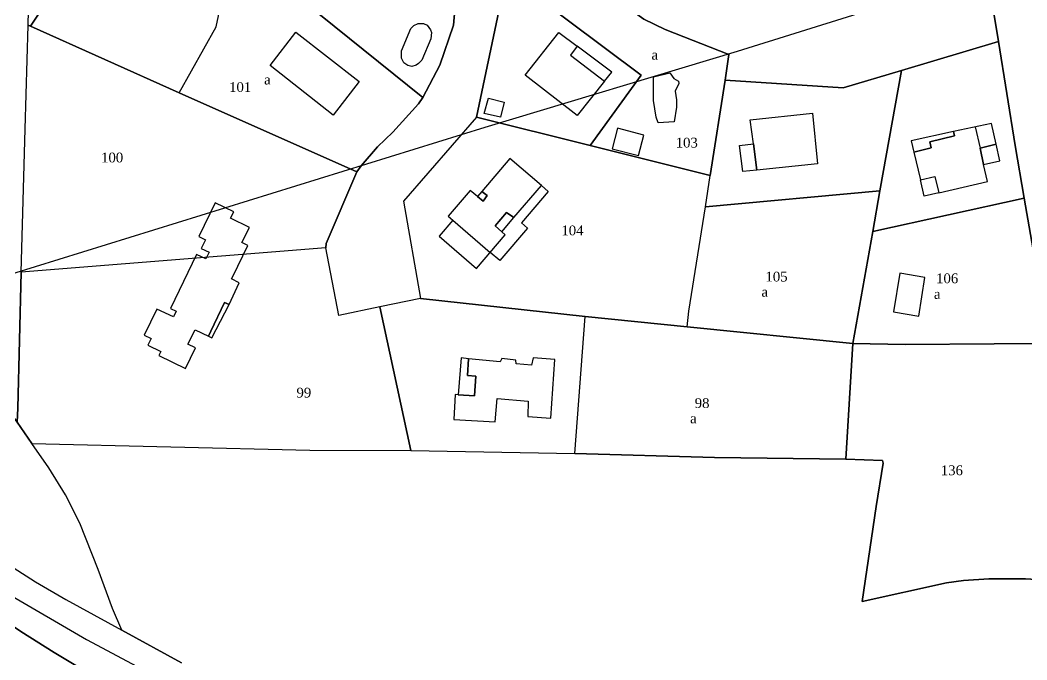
# Model space of a CAD drawing. Extents: x 1208110 to 1209219, y 6152832 to 6153439.
# Drawn here: x 1208429.4 to 1208635.2, y 6153088.4 to 6153219 of the extents above; entities that cross this region are included whole.
import ezdxf

# ---------------------------------------------------------------- set-up
doc = ezdxf.new("R2010")
doc.units = 0
doc.linetypes.add('CONTINU', pattern=[0])
for name, color, linetype in [('1LIEUDIT', 7, 'CONTINU'), ('1PARCELLE', 7, 'CONTINU'), ('1SUBDFISC', 7, 'CONTINU'), ('3BATIDUR', 7, 'CONTINU'), ('3BATILEGER', 7, 'CONTINU'), ('3FISCLINE', 7, 'CONTINUOUS'), ('3GAZODUC', 7, 'CONTINU'), ('3PARCELLETEX', 7, 'CONTINU'), ('3PISCINE', 7, 'CONTINUOUS'), ('3SNCF', 7, 'CONTINU'), ('3SUBDFISCTEX', 7, 'CONTINU')]:
    doc.layers.add(name, color=color, linetype=linetype)
doc.styles.get("Standard").update_dxf_attribs({"font": 'Times New Roman'})

msp = doc.modelspace()

# ---------------------------------------------------------------- linework, layer by layer
at = {"layer": '1LIEUDIT'}
for points in [[(1208404.16, 6153015.8), (1208473.63, 6152994.56), (1208474.35, 6152996.17), (1208476.7, 6153004.27), (1208476.96, 6153007.73), (1208477.21, 6153021.15), (1208475.52, 6153026.56), (1208470.15, 6153041.31), (1208461.6, 6153063.62), (1208456.09, 6153078.24), (1208452.38, 6153080.26), (1208436.33, 6153089.88), (1208429.52, 6153094.15), (1208410.96, 6153106.78)], [(1208410.96, 6153106.78), (1208429.52, 6153094.15), (1208436.33, 6153089.88), (1208452.38, 6153080.26)]]:
    msp.add_lwpolyline(points, dxfattribs=at)
at = {"layer": '1PARCELLE'}
for points in [[(1208425.31, 6153141.61), (1208428.76, 6153136.95), (1208428.9, 6153139.79), (1208429.62, 6153167.59), (1208430.44, 6153196.75), (1208430.99, 6153217.99), (1208431.68, 6153247.49), (1208431.44, 6153247.54), (1208425.87, 6153219.71), (1208422.9, 6153204.5), (1208421.83, 6153199.68), (1208420.97, 6153194.49), (1208420.71, 6153190.22), (1208420.76, 6153182.24), (1208421.09, 6153169.47), (1208421.55, 6153161.99), (1208422.28, 6153155.37), (1208423.31, 6153149.9), (1208423.91, 6153146.03), (1208424.51, 6153143.42), (1208425.31, 6153141.61)], [(1208431.49, 6153217.78), (1208436.76, 6153225.73), (1208443.13, 6153233.02), (1208447.04, 6153237.15), (1208451.94, 6153241.53), (1208455.34, 6153244.53), (1208457.94, 6153246.55), (1208473.02, 6153234.41), (1208475.47, 6153232.44), (1208511.69, 6153203.27), (1208510.79, 6153201.95), (1208505.56, 6153196.19), (1208502.42, 6153193.17), (1208499.08, 6153189.31), (1208498.19, 6153188.08), (1208461.92, 6153204.21), (1208431.49, 6153217.78)], [(1208570.44, 6153187.3), (1208573.51, 6153206.79), (1208574.26, 6153211.99), (1208561.22, 6153217.14), (1208556.83, 6153219.22), (1208543.51, 6153228.89), (1208531.96, 6153237.64), (1208529.43, 6153239.42), (1208525.1, 6153233.9), (1208526.1, 6153230.46), (1208527.78, 6153224.29), (1208527.49, 6153222.14), (1208522.67, 6153199.21), (1208545.88, 6153193.46), (1208570.44, 6153187.3)], [(1208639.75, 6153153), (1208634.61, 6153182.71), (1208632.73, 6153193.44), (1208629.36, 6153214.68), (1208628.36, 6153220.86), (1208629.35, 6153221.46), (1208645.56, 6153226.34), (1208661.72, 6153196.58), (1208673.11, 6153175.45), (1208671.88, 6153153.18), (1208668.96, 6153153.19), (1208639.75, 6153153)], [(1208429.62, 6153167.59), (1208430.44, 6153196.75), (1208430.99, 6153217.99), (1208431.49, 6153217.78), (1208461.92, 6153204.21), (1208498.19, 6153188.08), (1208491.96, 6153173.4), (1208491.88, 6153172.56), (1208429.62, 6153167.59)], [(1208609.53, 6153208.74), (1208605.11, 6153184.19), (1208603.65, 6153175.85), (1208599.56, 6153152.97), (1208610.25, 6153152.81), (1208628.49, 6153152.91), (1208639.75, 6153153), (1208634.61, 6153182.71), (1208632.73, 6153193.44), (1208629.36, 6153214.68), (1208609.53, 6153208.74)], [(1208609.53, 6153208.74), (1208605.11, 6153184.19), (1208603.65, 6153175.85), (1208599.56, 6153152.97), (1208565.69, 6153156.38), (1208566.07, 6153159.63), (1208569.44, 6153180.89), (1208570.44, 6153187.3), (1208573.51, 6153206.79), (1208597.63, 6153205.24), (1208609.53, 6153208.74)], [(1208565.69, 6153156.38), (1208566.07, 6153159.63), (1208569.44, 6153180.89), (1208570.44, 6153187.3), (1208545.88, 6153193.46), (1208522.67, 6153199.21), (1208507.72, 6153182.08), (1208511.2, 6153162.18), (1208544.9, 6153158.51), (1208565.69, 6153156.38)], [(1208428.76, 6153136.95), (1208431.8, 6153132.57), (1208488.57, 6153131.24), (1208509.26, 6153131.12), (1208502.93, 6153160.46), (1208494.51, 6153158.73), (1208491.88, 6153172.56), (1208429.62, 6153167.59), (1208428.9, 6153139.79), (1208428.76, 6153136.95)], [(1208599.56, 6153152.97), (1208565.69, 6153156.38), (1208544.9, 6153158.51), (1208511.2, 6153162.18), (1208502.93, 6153160.46), (1208509.26, 6153131.12), (1208542.79, 6153130.52), (1208571.29, 6153129.7), (1208598.13, 6153129.34), (1208599.56, 6153152.97)], [(1208599.56, 6153152.97), (1208610.25, 6153152.81), (1208628.49, 6153152.91), (1208639.75, 6153153), (1208639.88, 6153152.17), (1208640.05, 6153139.76), (1208640.3, 6153127.04), (1208640.52, 6153110.35), (1208640.48, 6153104.61), (1208634.85, 6153104.94), (1208627.36, 6153104.94), (1208622.19, 6153104.6), (1208618.76, 6153104.08), (1208601.46, 6153100.31), (1208604.34, 6153119.72), (1208605.8, 6153128.57), (1208605.64, 6153129.11), (1208598.13, 6153129.34), (1208599.56, 6153152.97)], [(1208397.65, 6153134.5), (1208398.3, 6153133.36), (1208409.48, 6153119.73), (1208411.33, 6153117.85), (1208432.54, 6153104.35), (1208438.75, 6153100.74), (1208450.14, 6153094.46), (1208448.28, 6153098.88), (1208445.31, 6153106.83), (1208441.6, 6153116.28), (1208438.67, 6153122.08), (1208435.24, 6153127.61), (1208431.8, 6153132.57), (1208428.76, 6153136.95), (1208425.31, 6153141.61), (1208415.89, 6153138.88), (1208406.9, 6153136.29), (1208397.65, 6153134.5)], [(1208404.66, 6153111.33), (1208410.96, 6153106.78), (1208429.52, 6153094.15), (1208436.33, 6153089.88), (1208452.38, 6153080.26), (1208456.09, 6153078.24), (1208461.6, 6153063.62), (1208445.73, 6153064.71), (1208429.63, 6153066.07), (1208416.14, 6153067.32), (1208406.49, 6153104.19), (1208404.66, 6153111.33)]]:
    msp.add_lwpolyline(points, close=True, dxfattribs=at)
for points in [[(1208436.76, 6153225.73), (1208431.49, 6153217.78), (1208430.99, 6153217.99), (1208431.68, 6153247.49)], [(1208518.48, 6153224.31), (1208517.95, 6153218), (1208515.15, 6153209.84), (1208511.69, 6153203.27), (1208475.47, 6153232.44)], [(1208527.49, 6153222.14), (1208522.67, 6153199.21), (1208507.72, 6153182.08), (1208511.2, 6153162.18), (1208502.93, 6153160.46), (1208494.51, 6153158.73), (1208491.88, 6153172.56), (1208491.96, 6153173.4), (1208498.19, 6153188.08), (1208499.08, 6153189.31), (1208502.42, 6153193.17), (1208505.56, 6153196.19), (1208510.79, 6153201.95), (1208511.69, 6153203.27), (1208515.15, 6153209.84), (1208517.95, 6153218), (1208518.48, 6153224.31)], [(1208628.36, 6153220.86), (1208629.36, 6153214.68), (1208609.53, 6153208.74), (1208609.53, 6153208.74), (1208597.63, 6153205.24), (1208573.51, 6153206.79), (1208574.26, 6153211.99), (1208561.22, 6153217.14), (1208556.83, 6153219.22)], [(1208462.36, 6153087.76), (1208450.14, 6153094.46), (1208448.28, 6153098.88), (1208445.31, 6153106.83), (1208441.6, 6153116.28), (1208438.67, 6153122.08), (1208435.24, 6153127.61), (1208431.8, 6153132.57), (1208488.57, 6153131.24), (1208509.26, 6153131.12), (1208542.79, 6153130.52), (1208571.29, 6153129.7), (1208598.13, 6153129.34), (1208605.64, 6153129.11), (1208605.8, 6153128.57), (1208604.34, 6153119.72), (1208601.46, 6153100.31), (1208618.76, 6153104.08), (1208622.19, 6153104.6), (1208627.36, 6153104.94), (1208634.85, 6153104.94), (1208640.48, 6153104.61)], [(1208411.33, 6153117.85), (1208432.54, 6153104.35), (1208438.75, 6153100.74), (1208450.14, 6153094.46), (1208462.36, 6153087.76)], [(1208452.38, 6153080.26), (1208436.33, 6153089.88), (1208429.52, 6153094.15), (1208410.96, 6153106.78)]]:
    msp.add_lwpolyline(points, dxfattribs=at)
at = {"layer": '1SUBDFISC'}
for points in [[(1208475.47, 6153232.44), (1208500.58, 6153253.44), (1208501.82, 6153252.74), (1208507.01, 6153248.18), (1208509.92, 6153245.45), (1208512.53, 6153242.41), (1208513.61, 6153240.6), (1208516.14, 6153234.58), (1208517.95, 6153229.43), (1208518.48, 6153224.31), (1208517.95, 6153218), (1208515.15, 6153209.84), (1208511.69, 6153203.27), (1208475.47, 6153232.44)], [(1208473.02, 6153234.41), (1208457.94, 6153246.55), (1208455.34, 6153244.53), (1208451.94, 6153241.53), (1208447.04, 6153237.15), (1208443.13, 6153233.02), (1208436.76, 6153225.73), (1208431.49, 6153217.78), (1208461.92, 6153204.21), (1208469.47, 6153217.67), (1208473.02, 6153234.41)], [(1208545.88, 6153193.46), (1208556.34, 6153207.82), (1208526.1, 6153230.46), (1208525.1, 6153233.9), (1208529.43, 6153239.42), (1208531.96, 6153237.64), (1208543.51, 6153228.89), (1208556.83, 6153219.22), (1208561.22, 6153217.14), (1208574.26, 6153211.99), (1208573.51, 6153206.79), (1208570.44, 6153187.3), (1208545.88, 6153193.46)], [(1208511.69, 6153203.27), (1208510.79, 6153201.95), (1208505.56, 6153196.19), (1208502.42, 6153193.17), (1208499.08, 6153189.31), (1208498.19, 6153188.08), (1208461.92, 6153204.21), (1208469.47, 6153217.67), (1208473.02, 6153234.41), (1208475.47, 6153232.44), (1208511.69, 6153203.27)], [(1208545.88, 6153193.46), (1208522.67, 6153199.21), (1208527.49, 6153222.14), (1208527.78, 6153224.29), (1208526.1, 6153230.46), (1208556.34, 6153207.82), (1208545.88, 6153193.46)], [(1208603.65, 6153175.85), (1208605.11, 6153184.19), (1208609.53, 6153208.74), (1208629.36, 6153214.68), (1208632.73, 6153193.44), (1208634.61, 6153182.71), (1208603.65, 6153175.85)], [(1208605.11, 6153184.19), (1208569.44, 6153180.89), (1208570.44, 6153187.3), (1208573.51, 6153206.79), (1208597.63, 6153205.24), (1208609.53, 6153208.74), (1208605.11, 6153184.19)], [(1208605.11, 6153184.19), (1208603.65, 6153175.85), (1208599.56, 6153152.97), (1208565.69, 6153156.38), (1208566.07, 6153159.63), (1208569.44, 6153180.89), (1208605.11, 6153184.19)], [(1208603.65, 6153175.85), (1208634.61, 6153182.71), (1208639.75, 6153153), (1208628.49, 6153152.91), (1208610.25, 6153152.81), (1208599.56, 6153152.97), (1208603.65, 6153175.85)], [(1208509.26, 6153131.12), (1208542.79, 6153130.52), (1208544.9, 6153158.51), (1208511.2, 6153162.18), (1208502.93, 6153160.46), (1208509.26, 6153131.12)], [(1208544.9, 6153158.51), (1208565.69, 6153156.38), (1208599.56, 6153152.97), (1208598.13, 6153129.34), (1208571.29, 6153129.7), (1208542.79, 6153130.52), (1208544.9, 6153158.51)]]:
    msp.add_lwpolyline(points, close=True, dxfattribs=at)
at = {"layer": '3BATIDUR'}
for points in [[(1208480.46, 6153209.8), (1208485.7, 6153216.57), (1208498.68, 6153206.5), (1208493.39, 6153199.65), (1208480.46, 6153209.8)], [(1208548.82, 6153206.56), (1208543.25, 6153199.59), (1208532.61, 6153207.77), (1208539.5, 6153216.5), (1208543.21, 6153213.71), (1208541.87, 6153211.87), (1208548.82, 6153206.56)], [(1208524.26, 6153199.99), (1208525.08, 6153203.09), (1208528.29, 6153202.28), (1208527.54, 6153199.19), (1208524.26, 6153199.99)], [(1208579.25, 6153193.75), (1208578.63, 6153198.65), (1208591.37, 6153200.07), (1208592.39, 6153189.66), (1208579.93, 6153188.42), (1208579.25, 6153193.75)], [(1208612.05, 6153192.05), (1208613.38, 6153186.45), (1208616.33, 6153187.1), (1208617.16, 6153183.76), (1208627.08, 6153186.07), (1208626.32, 6153189.52), (1208625.58, 6153192.89), (1208628.87, 6153193.69), (1208627.92, 6153197.95), (1208620.17, 6153196.28), (1208620.36, 6153195.41), (1208615.3, 6153194.15), (1208615.6, 6153192.94), (1208612.05, 6153192.05)], [(1208530.31, 6153178.7), (1208535.93, 6153185.27), (1208529.5, 6153190.8), (1208523.72, 6153184.05), (1208524.84, 6153183.19), (1208524.01, 6153182.08), (1208522.85, 6153183.04), (1208521.38, 6153184.25), (1208516.84, 6153179), (1208517.81, 6153178.17), (1208515.06, 6153174.89), (1208522.65, 6153168.32), (1208528.55, 6153175.21), (1208527.85, 6153175.83), (1208526.48, 6153177.03), (1208528.8, 6153179.78), (1208530.31, 6153178.7)], [(1208474.72, 6153173.62), (1208476.27, 6153176.7), (1208472.4, 6153178.58), (1208473.04, 6153179.89), (1208469.25, 6153181.72), (1208465.92, 6153174.84), (1208467.26, 6153174.2), (1208466.39, 6153172.4), (1208467.99, 6153171.63), (1208467.34, 6153170.27), (1208465.45, 6153171.18), (1208460.12, 6153160.15), (1208461.29, 6153159.58), (1208460.72, 6153158.41), (1208457.34, 6153160.04), (1208454.76, 6153154.71), (1208456.14, 6153154.04), (1208455.47, 6153152.67), (1208458.13, 6153151.38), (1208457.73, 6153150.56), (1208463.21, 6153147.92), (1208465.23, 6153152.09), (1208463.69, 6153152.83), (1208465.13, 6153155.81), (1208467.87, 6153154.5), (1208468.36, 6153155.53), (1208471.18, 6153161.37), (1208472.08, 6153160.93), (1208474.17, 6153165.4), (1208472.6, 6153166.17), (1208472.84, 6153166.67), (1208475.89, 6153173.04), (1208474.72, 6153173.62)], [(1208609.17, 6153167.33), (1208607.9, 6153159.44), (1208613.05, 6153158.61), (1208614.33, 6153166.49), (1208609.17, 6153167.33)], [(1208518.9, 6153142.53), (1208518.33, 6153142.56), (1208518.02, 6153137.49), (1208526.48, 6153136.98), (1208526.89, 6153141.73), (1208533.23, 6153141.24), (1208533.13, 6153138.08), (1208537.84, 6153137.73), (1208538.64, 6153149.71), (1208534.26, 6153150.05), (1208533.91, 6153148.58), (1208530.79, 6153148.81), (1208530.72, 6153149.62), (1208527.82, 6153149.9), (1208527.5, 6153149.28), (1208521.01, 6153149.89), (1208520.79, 6153146.47), (1208522.5, 6153146.3), (1208522.25, 6153142.32), (1208518.9, 6153142.53)]]:
    msp.add_lwpolyline(points, close=True, dxfattribs=at)
at = {"layer": '3BATILEGER'}
for points in [[(1208548.82, 6153206.56), (1208550.3, 6153208.41), (1208543.21, 6153213.71), (1208541.87, 6153211.87), (1208548.82, 6153206.56)], [(1208551.46, 6153196.97), (1208550.36, 6153192.78), (1208555.75, 6153191.38), (1208556.84, 6153195.56), (1208551.46, 6153196.97)], [(1208620.17, 6153196.28), (1208611.5, 6153194.42), (1208612.05, 6153192.05), (1208615.6, 6153192.94), (1208615.3, 6153194.15), (1208620.36, 6153195.41), (1208620.17, 6153196.28)], [(1208579.93, 6153188.42), (1208577.08, 6153188.13), (1208576.42, 6153193.44), (1208579.25, 6153193.75), (1208579.93, 6153188.42)], [(1208626.32, 6153189.52), (1208629.62, 6153190.33), (1208628.87, 6153193.69), (1208625.58, 6153192.89), (1208626.32, 6153189.52)], [(1208617.16, 6153183.76), (1208614.19, 6153183.06), (1208613.38, 6153186.45), (1208616.33, 6153187.1), (1208617.16, 6153183.76)], [(1208522.85, 6153183.04), (1208524.01, 6153182.08), (1208524.84, 6153183.19), (1208523.72, 6153184.05), (1208522.85, 6153183.04)], [(1208527.85, 6153175.83), (1208530.31, 6153178.7), (1208528.8, 6153179.78), (1208526.48, 6153177.03), (1208527.85, 6153175.83)], [(1208471.18, 6153161.37), (1208468.36, 6153155.53), (1208467.87, 6153154.5), (1208468.59, 6153154.15), (1208472.08, 6153160.93), (1208471.18, 6153161.37)], [(1208521.01, 6153149.89), (1208519.54, 6153150.04), (1208518.9, 6153142.53), (1208522.25, 6153142.32), (1208522.5, 6153146.3), (1208520.79, 6153146.47), (1208521.01, 6153149.89)]]:
    msp.add_lwpolyline(points, close=True, dxfattribs=at)
at = {"layer": '3FISCLINE'}
for points in [[(1208624.61, 6153197.25), (1208625.58, 6153192.89)], [(1208535.93, 6153185.27), (1208537.3, 6153184.01), (1208531.86, 6153177.67), (1208533.07, 6153176.58), (1208527.44, 6153169.92), (1208525.46, 6153171.61)], [(1208517.81, 6153178.17), (1208525.46, 6153171.61)]]:
    msp.add_lwpolyline(points, dxfattribs=at)
at = {"layer": '3GAZODUC'}
msp.add_lwpolyline([(1208762.54, 6153270.5), (1208729.88, 6153260.68), (1208612.41, 6153224.08), (1208575.92, 6153212.6), (1208524.38, 6153197.08), (1208427.59, 6153167.14), (1208312.1, 6153131.96), (1208284.48, 6153123.77), (1208141.65, 6153079.63), (1208116.01, 6153070.9)], dxfattribs=at)
at = {"layer": '3PISCINE'}
for points in [[(1208507.8, 6153210.3), (1208507.3, 6153211.28), (1208507.32, 6153212.79), (1208509.21, 6153217.33), (1208509.85, 6153217.93), (1208510.72, 6153218.34), (1208511.86, 6153218.36), (1208512.55, 6153217.99), (1208513.29, 6153217.05), (1208513.48, 6153216.49), (1208513.33, 6153215.25), (1208511.47, 6153210.88), (1208510.81, 6153210.16), (1208510.36, 6153209.86), (1208509.43, 6153209.57), (1208508.63, 6153209.8), (1208507.8, 6153210.3)], [(1208559.82, 6153198.04), (1208559.36, 6153199.21), (1208558.82, 6153202.65), (1208558.86, 6153207.46), (1208562.18, 6153208.29), (1208562.98, 6153207.09), (1208563.96, 6153206.54), (1208564, 6153206.13), (1208563.24, 6153204.52), (1208563.52, 6153202.79), (1208563.52, 6153201.25), (1208563.05, 6153198.29), (1208559.82, 6153198.04)]]:
    msp.add_lwpolyline(points, close=True, dxfattribs=at)
at = {"layer": '3SNCF'}
msp.add_lwpolyline([(1208426.91, 6153101.9), (1208442.96, 6153092.51), (1208461.45, 6153082.68), (1208502.71, 6153062.77), (1208549.17, 6153039.87), (1208608.04, 6153010.57), (1208640.68, 6152994.04), (1208657.49, 6152983.62), (1208673.22, 6152972.72), (1208685.64, 6152963.3), (1208691.77, 6152957.86), (1208704.02, 6152945.86), (1208712.01, 6152937.38), (1208722.74, 6152924.76), (1208732.88, 6152912.33), (1208740.27, 6152901.98), (1208745.62, 6152893.64), (1208756.31, 6152875.47), (1208771.51, 6152848.55), (1208780.12, 6152832.66)], dxfattribs=at)

# ---------------------------------------------------------------- texts
at = {"layer": '3PARCELLETEX'}
for s, p in [('101', (1208472.09, 6153204.37)), ('100', (1208445.92, 6153189.98)), ('104', (1208540.01, 6153175.09)), ('105', (1208581.72, 6153165.66)), ('106', (1208616.6, 6153165.31)), ('99', (1208485.86, 6153141.96)), ('98', (1208567.26, 6153139.82)), ('136', (1208617.56, 6153126.1))]:
    msp.add_text(s, height=2, dxfattribs=at).set_placement(p)
msp.add_text('103', height=2, rotation=360, dxfattribs=at).set_placement((1208563.37, 6153193.02))
at = {"layer": '3SUBDFISCTEX'}
for p in [(1208558.43, 6153210.97), (1208479.25, 6153205.9), (1208580.91, 6153162.55), (1208616.16, 6153162.12), (1208566.32, 6153136.71)]:
    msp.add_text('a', height=2, dxfattribs=at).set_placement(p)

doc.saveas('drawing.dxf')
